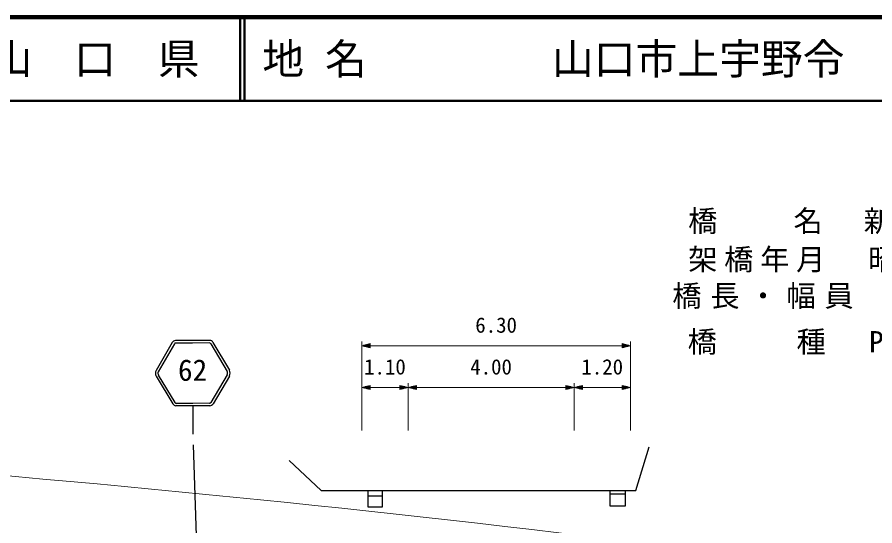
# Model space of a CAD drawing. Units: millimetres, scale not verified. Extents: x 40000 to 680000, y 20000 to 380000.
# Drawn here: x 341052 to 443653, y 319130 to 380000 of the extents above; entities that cross this region are included whole.
import ezdxf
from ezdxf.enums import TextEntityAlignment as Align

# ---------------------------------------------------------------- set-up
doc = ezdxf.new("R2010")
doc.units = ezdxf.units.MM
doc.header["$LTSCALE"] = 1000
for name, color, linetype, lineweight in [('M-BGD', 7, 'Continuous', 25), ('M-STR-HTXT', 7, 'Continuous', 13), ('M-STR-STRC', 7, 'Continuous', 25), ('M-TTL', 2, 'Continuous', 140), ('M-TTL-LINE', 7, 'Continuous', 50)]:
    doc.layers.add(name, color=color, linetype=linetype, lineweight=lineweight)
doc.layers.add('M-TTL-TXT', color=7, linetype='Continuous')
doc.styles.add('ＭＳ ゴシック', font='')
doc.styles.get('ＭＳ ゴシック').set_extended_font_data('MS Gothic')

msp = doc.modelspace()

# ---------------------------------------------------------------- linework, layer by layer
at = {"layer": 'M-BGD'}
for p, q in [((383010, 322741), (384750, 322741)), ((411934, 322954), (413816, 322954))]:
    msp.add_line(p, q, dxfattribs=at)
for points in [[(373582, 326966), (377417, 323380), (415059, 323380), (416657, 328582)], [(383010, 323380), (383010, 321409), (384750, 321409), (384750, 323380)], [(411934, 323380), (411934, 321515), (413816, 321515), (413816, 323380)]]:
    msp.add_lwpolyline(points, dxfattribs=at)
at = {"layer": 'M-STR-HTXT'}
for p, q in [((382280, 330551), (382280, 341189)), ((382280, 340689), (383280, 340939)), ((382280, 340689), (383280, 340439)), ((382280, 340689), (383280, 340689)), ((383280, 340739), (382480, 340739)), ((383280, 340639), (382480, 340639)), ((382680, 340789), (383280, 340789)), ((383280, 340839), (382880, 340839)), ((383080, 340889), (383280, 340889)), ((383280, 340439), (383280, 340939)), ((383280, 340689), (387820, 340689)), ((387820, 340689), (407670, 340689)), ((407670, 340689), (413418, 340689)), ((414418, 340689), (413418, 340939)), ((413418, 340939), (413418, 340439)), ((413618, 340889), (413418, 340889)), ((413418, 340839), (413818, 340839)), ((414018, 340789), (413418, 340789)), ((413418, 340739), (414218, 340739)), ((414418, 340689), (413418, 340439)), ((414418, 340689), (413418, 340689)), ((413418, 340639), (414218, 340639)), ((414418, 330551), (414418, 341189)), ((382680, 340589), (383280, 340589)), ((383280, 340539), (382880, 340539)), ((383080, 340489), (383280, 340489)), ((414018, 340589), (413418, 340589)), ((413418, 340539), (413818, 340539)), ((413618, 340489), (413418, 340489)), ((382280, 335689), (383280, 335939)), ((382280, 335689), (383280, 335439)), ((382280, 335689), (383280, 335689)), ((383280, 335739), (382480, 335739)), ((383280, 335639), (382480, 335639)), ((382680, 335789), (383280, 335789)), ((382680, 335589), (383280, 335589)), ((383280, 335839), (382880, 335839)), ((383280, 335539), (382880, 335539)), ((383080, 335889), (383280, 335889)), ((383280, 335439), (383280, 335939)), ((383280, 335689), (386820, 335689)), ((387820, 335689), (386820, 335939)), ((386820, 335939), (386820, 335439)), ((387020, 335889), (386820, 335889)), ((386820, 335839), (387220, 335839)), ((387420, 335789), (386820, 335789)), ((386820, 335739), (387620, 335739)), ((387820, 335689), (386820, 335439)), ((387820, 335689), (386820, 335689)), ((386820, 335639), (387620, 335639)), ((387420, 335589), (386820, 335589)), ((386820, 335539), (387220, 335539)), ((387820, 330551), (387820, 336189)), ((387820, 335689), (388820, 335939)), ((387820, 335689), (388820, 335439)), ((387820, 335689), (388820, 335689)), ((388820, 335739), (388020, 335739)), ((388820, 335639), (388020, 335639)), ((388220, 335789), (388820, 335789)), ((388220, 335589), (388820, 335589)), ((388820, 335839), (388420, 335839)), ((388820, 335539), (388420, 335539)), ((388620, 335889), (388820, 335889)), ((388820, 335439), (388820, 335939)), ((388820, 335689), (406670, 335689)), ((407670, 335689), (406670, 335939)), ((406670, 335939), (406670, 335439)), ((406870, 335889), (406670, 335889)), ((406670, 335839), (407070, 335839)), ((407270, 335789), (406670, 335789)), ((406670, 335739), (407470, 335739)), ((407670, 335689), (406670, 335439)), ((407670, 335689), (406670, 335689)), ((406670, 335639), (407470, 335639)), ((407270, 335589), (406670, 335589)), ((406670, 335539), (407070, 335539)), ((407670, 330551), (407670, 336189)), ((407670, 335689), (408670, 335939)), ((407670, 335689), (408670, 335439)), ((407670, 335689), (408670, 335689)), ((408670, 335739), (407870, 335739)), ((408670, 335639), (407870, 335639)), ((408070, 335789), (408670, 335789)), ((408070, 335589), (408670, 335589)), ((408670, 335839), (408270, 335839)), ((408670, 335539), (408270, 335539)), ((408470, 335889), (408670, 335889)), ((408670, 335439), (408670, 335939)), ((408670, 335689), (413418, 335689)), ((414418, 335689), (413418, 335939)), ((413418, 335939), (413418, 335439)), ((413618, 335889), (413418, 335889)), ((413418, 335839), (413818, 335839)), ((414018, 335789), (413418, 335789)), ((413418, 335739), (414218, 335739)), ((414418, 335689), (413418, 335439)), ((414418, 335689), (413418, 335689)), ((413418, 335639), (414218, 335639)), ((414018, 335589), (413418, 335589)), ((413418, 335539), (413818, 335539)), ((383080, 335489), (383280, 335489)), ((387020, 335489), (386820, 335489)), ((388620, 335489), (388820, 335489)), ((406870, 335489), (406670, 335489)), ((408470, 335489), (408670, 335489)), ((413618, 335489), (413418, 335489))]:
    msp.add_line(p, q, dxfattribs=at)
msp.add_arc((156109, -1780294), 2113407, 83.03596, 88.70425, dxfattribs=at)
at = {"layer": 'M-STR-STRC'}
for p, q in [((359603, 341055), (357672, 337712)), ((359863, 340905), (357932, 337562)), ((364221, 340923), (366179, 337596)), ((364479, 341075), (366438, 337748)), ((357681, 337024), (359661, 333717)), ((357939, 337178), (359918, 333871)), ((366176, 337212), (364224, 333889)), ((366435, 337060), (364482, 333737)), ((362074, 333482), (362074, 330096)), ((363858, 279590), (362145, 328817))]:
    msp.add_line(p, q, dxfattribs=at)
for points in [[(364104, 341325), (362040, 341308), (359976, 341308)], [(364071, 341024), (362043, 341008), (360012, 341008)], [(364107, 333499), (362074, 333482), (360038, 333482)], [(364067, 333798), (362071, 333782), (360076, 333782)]]:
    msp.add_lwpolyline(points, dxfattribs=at)
for centre, radius, start, end in [((359993, 340881), 427, 92.29572, 156.02366), ((360034, 340818), 191, 96.53703, 152.95737), ((364051, 340834), 191, 27.51575, 83.93609), ((364091, 340898), 427, 24.44946, 88.1774), ((358299, 337376), 711, 151.80974, 209.66878), ((358299, 337376), 412, 151.80974, 209.66878), ((365814, 337407), 412, 330.80435, 28.66338), ((365814, 337407), 711, 330.80435, 28.66338), ((360152, 334084), 612, 216.76349, 259.34701), ((360087, 333985), 203, 214.0004, 273.155), ((364054, 334001), 203, 267.31812, 326.47272), ((363989, 334099), 612, 281.12611, 323.70964)]:
    msp.add_arc(centre, radius, start, end, dxfattribs=at)
at = {"layer": 'M-TTL'}
msp.add_line((680000, 380000), (40000, 380000), dxfattribs=at)
at = {"layer": 'M-TTL-LINE'}
for p, q in [((367750, 380000), (367750, 370000)), ((368250, 380000), (368250, 370000)), ((40000, 370000), (680000, 370000))]:
    msp.add_line(p, q, dxfattribs=at)

# ---------------------------------------------------------------- texts
at = {"layer": 'M-STR-HTXT', "style": 'ＭＳ ゴシック'}
for s, p in [('6.30', (398349, 341689)), ('1.10', (385050, 336689)), ('4.00', (397745, 336689)), ('1.20', (411044, 336689))]:
    msp.add_text(s, height=1833, dxfattribs=at).set_placement(p, align=Align.BOTTOM_CENTER)
at = {"layer": 'M-STR-HTXT', "char_height": 2566, "attachment_point": 7, "style": 'ＭＳ ゴシック'}
for s, insert in [('\\T1.2;橋\u3000\u3000名\u3000新虹橋', (421320, 354032)), ('\\T1.23;架橋年月\u3000昭和54年5月', (421320, 349449)), ('\\T1.3;橋長・幅員\u3000L=69.0(W=5.0)', (419425, 344689)), ('\\T1.24;橋\u3000\u3000種\u3000PC\\~橋', (421257, 339595))]:
    msp.add_mtext(s, dxfattribs=dict(at, insert=insert))
at = {"layer": 'M-STR-STRC', "style": 'ＭＳ ゴシック'}
msp.add_text('62', height=2566, dxfattribs=at).set_placement((360297, 335716), align=Align.BOTTOM_LEFT)
at = {"layer": 'M-TTL-TXT', "style": 'ＭＳ ゴシック'}
msp.add_text('山\u3000口\u3000県', height=3666, dxfattribs=at).set_placement((350375, 375000), align=Align.MIDDLE_CENTER)
for s, p in [('地 名', (370380, 375000)), ('山口市上宇野令', (405024, 375000))]:
    msp.add_text(s, height=3666, dxfattribs=at).set_placement(p, align=Align.MIDDLE_LEFT)

doc.saveas('drawing.dxf')
